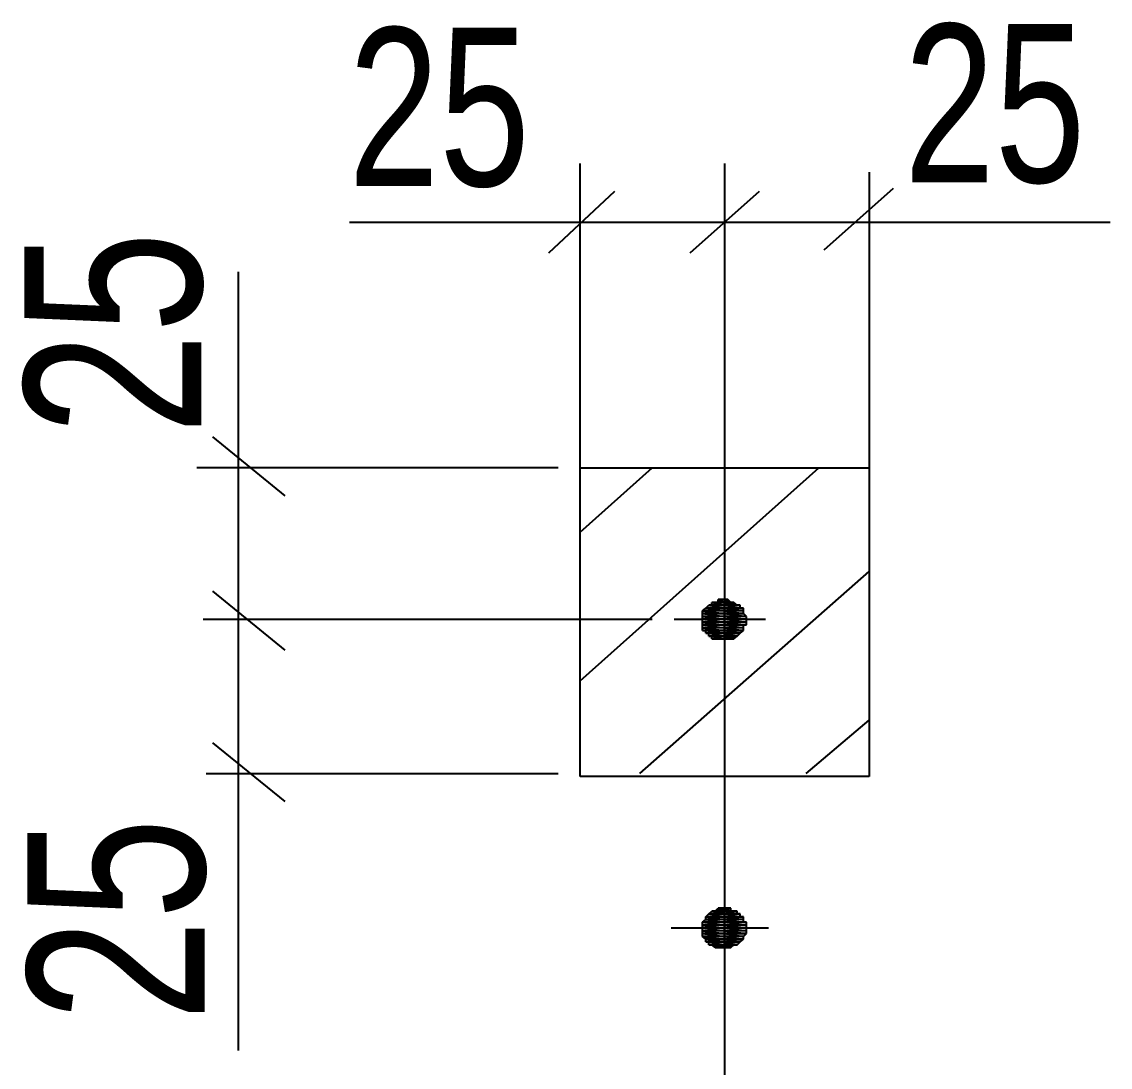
# Model space of a CAD drawing. Header units: millimetres. Extents: x -228 to 366, y -210 to 210.
# Drawn here: x 83.69 to 97.8, y -178.66 to -165.11 of the extents above; entities that cross this region are included whole.
import ezdxf

# ---------------------------------------------------------------- set-up
doc = ezdxf.new("R2010")
doc.units = ezdxf.units.MM
doc.styles.add('Arial Narrow', font='ARIALN.TTF', dxfattribs={"height": 0.2})

# ---------------------------------------------------------------- blocks, each defined once
blk = doc.blocks.new('0_TCM_4503_AIVD_AD_NOTE_BLOCK-43705034-64042')
at = {"linetype": 'Continuous'}
for points in [[(92.802, -172.637), (92.965, -172.673), (92.925, -172.637)], [(92.802, -172.673), (92.965, -172.673), (92.802, -172.637)], [(92.517, -172.746), (92.802, -172.746), (92.558, -172.709)], [(92.558, -172.709), (92.802, -172.709), (92.599, -172.673)], [(92.558, -172.709), (92.802, -172.746), (92.802, -172.709)], [(92.599, -172.673), (92.802, -172.709), (92.802, -172.673)], [(92.802, -172.782), (93.088, -172.819), (93.047, -172.782)], [(92.802, -172.819), (93.088, -172.819), (92.802, -172.782)], [(92.802, -173), (93.006, -173.037), (93.047, -173)], [(92.802, -173.037), (93.006, -173.037), (92.802, -173)], [(92.802, -173.037), (92.965, -173.073), (93.006, -173.037)], [(92.802, -173.073), (92.965, -173.073), (92.802, -173.037)], [(92.802, -173.073), (92.925, -173.11), (92.965, -173.073)], [(92.802, -173.11), (92.925, -173.11), (92.802, -173.073)], [(92.68, -176.639), (92.802, -176.639), (92.721, -176.603)], [(92.721, -176.603), (92.802, -176.639), (92.802, -176.603)], [(92.558, -176.712), (92.802, -176.712), (92.599, -176.676)], [(92.599, -176.676), (92.802, -176.676), (92.639, -176.639)], [(92.599, -176.676), (92.802, -176.712), (92.802, -176.676)], [(92.639, -176.639), (92.68, -176.639), (92.802, -176.639)], [(92.639, -176.639), (92.802, -176.676), (92.802, -176.639)], [(92.517, -176.785), (92.802, -176.785), (92.558, -176.749)], [(92.558, -176.749), (92.802, -176.785), (92.802, -176.749)], [(92.517, -176.967), (92.802, -177.003), (92.802, -176.967)], [(92.558, -177.003), (92.802, -177.003), (92.517, -176.967)], [(92.802, -176.93), (93.047, -176.967), (93.088, -176.93)], [(92.802, -176.967), (93.047, -176.967), (92.802, -176.93)], [(92.802, -177.003), (93.006, -177.04), (93.047, -177.003)], [(92.802, -177.04), (93.006, -177.04), (92.802, -177.003)], [(92.639, -177.076), (92.802, -177.112), (92.802, -177.076)], [(92.68, -177.112), (92.802, -177.112), (92.639, -177.076)], [(92.721, -177.112), (92.68, -177.112), (92.802, -177.112)], [(92.802, -177.04), (92.965, -177.076), (93.006, -177.04)], [(92.802, -177.076), (92.965, -177.076), (92.802, -177.04)], [(92.802, -177.076), (92.884, -177.112), (92.925, -177.076)], [(92.802, -177.112), (92.884, -177.112), (92.802, -177.076)]]:
    blk.add_hatch(color=7, dxfattribs=at).paths.add_polyline_path(points)
at = {"color": 7, "linetype": 'Continuous'}
for p, q in [((90.928, -170.89), (90.928, -166.943)), ((92.802, -166.943), (92.802, -177.46)), ((94.677, -167.058), (94.677, -170.89)), ((94.988, -167.268), (94.091, -168.068)), ((91.376, -167.307), (90.521, -168.108)), ((93.251, -167.307), (92.354, -168.108)), ((87.939, -167.703), (97.805, -167.703)), ((86.495, -168.347), (86.495, -178.447)), ((86.161, -170.49), (87.098, -171.254)), ((90.643, -170.89), (85.957, -170.89)), ((90.928, -170.89), (94.677, -170.89)), ((90.928, -174.893), (90.928, -170.89)), ((90.928, -171.727), (91.865, -170.89)), ((90.928, -173.655), (94.025, -170.89)), ((94.677, -170.89), (94.677, -174.893)), ((92.802, -172.2), (92.802, -185.518)), ((91.702, -174.856), (94.677, -172.236)), ((86.161, -172.491), (87.098, -173.255)), ((92.802, -172.637), (92.639, -172.637)), ((92.639, -172.637), (92.68, -172.637)), ((92.802, -172.637), (92.639, -172.637)), ((92.639, -172.637), (92.802, -172.673)), ((92.639, -172.637), (92.802, -172.673)), ((92.639, -172.673), (92.639, -172.637)), ((92.721, -172.637), (92.68, -172.637)), ((92.68, -172.637), (92.802, -172.637)), ((92.802, -172.637), (92.68, -172.637)), ((92.68, -172.637), (92.802, -172.637)), ((92.68, -172.637), (92.802, -172.637)), ((92.802, -172.6), (92.721, -172.6)), ((92.721, -172.6), (92.762, -172.6)), ((92.802, -172.6), (92.721, -172.6)), ((92.721, -172.6), (92.802, -172.637)), ((92.721, -172.6), (92.802, -172.637)), ((92.721, -172.637), (92.721, -172.6)), ((92.802, -172.637), (92.721, -172.637)), ((92.802, -172.637), (92.721, -172.637)), ((92.721, -172.637), (92.802, -172.637)), ((92.802, -172.637), (92.721, -172.637)), ((92.762, -172.6), (92.802, -172.6)), ((92.802, -172.6), (92.762, -172.6)), ((92.762, -172.6), (92.802, -172.6)), ((92.762, -172.6), (92.802, -172.6)), ((92.802, -172.6), (92.762, -172.6)), ((92.802, -172.637), (92.802, -172.6)), ((92.802, -172.6), (92.843, -172.6)), ((92.843, -172.6), (92.802, -172.6)), ((92.843, -172.6), (92.802, -172.6)), ((92.802, -172.6), (92.843, -172.6)), ((92.843, -172.6), (92.802, -172.6)), ((92.802, -172.6), (92.884, -172.637)), ((92.802, -172.6), (92.884, -172.637)), ((92.802, -172.637), (92.802, -172.6)), ((92.802, -172.673), (92.802, -172.637)), ((92.884, -172.637), (92.802, -172.637)), ((92.884, -172.637), (92.802, -172.637)), ((92.802, -172.637), (92.884, -172.637)), ((92.802, -172.637), (92.884, -172.637)), ((92.884, -172.637), (92.802, -172.637)), ((92.925, -172.637), (92.802, -172.637)), ((92.802, -172.637), (92.925, -172.637)), ((92.925, -172.637), (92.802, -172.637)), ((92.802, -172.637), (92.884, -172.637)), ((92.925, -172.637), (92.802, -172.637)), ((92.802, -172.637), (92.965, -172.673)), ((92.802, -172.637), (92.965, -172.673)), ((92.802, -172.673), (92.802, -172.637)), ((92.884, -172.637), (92.843, -172.6)), ((92.884, -172.637), (92.925, -172.637)), ((92.965, -172.673), (92.925, -172.637)), ((92.517, -172.746), (92.558, -172.709)), ((92.802, -172.746), (92.517, -172.746)), ((92.802, -172.746), (92.517, -172.746)), ((92.517, -172.746), (92.802, -172.782)), ((92.517, -172.746), (92.802, -172.782)), ((92.517, -172.782), (92.517, -172.746)), ((92.802, -172.782), (92.517, -172.782)), ((92.802, -172.782), (92.517, -172.782)), ((92.517, -172.782), (92.802, -172.782)), ((92.517, -172.782), (92.802, -172.782)), ((92.802, -172.782), (92.517, -172.782)), ((92.802, -172.782), (92.517, -172.782)), ((92.517, -172.782), (92.802, -172.819)), ((92.517, -172.782), (92.802, -172.819)), ((92.517, -172.819), (92.517, -172.782)), ((92.558, -172.709), (92.599, -172.673)), ((92.802, -172.709), (92.558, -172.709)), ((92.802, -172.709), (92.558, -172.709)), ((92.558, -172.709), (92.802, -172.709)), ((92.558, -172.709), (92.802, -172.709)), ((92.802, -172.709), (92.558, -172.709)), ((92.802, -172.709), (92.558, -172.709)), ((92.558, -172.709), (92.802, -172.746)), ((92.558, -172.709), (92.802, -172.746)), ((92.639, -172.673), (92.599, -172.673)), ((92.599, -172.673), (92.802, -172.673)), ((92.802, -172.673), (92.599, -172.673)), ((92.599, -172.673), (92.802, -172.673)), ((92.802, -172.673), (92.599, -172.673)), ((92.599, -172.673), (92.802, -172.673)), ((92.802, -172.673), (92.599, -172.673)), ((92.599, -172.673), (92.802, -172.709)), ((92.599, -172.673), (92.802, -172.709)), ((92.802, -172.673), (92.639, -172.673)), ((92.802, -172.673), (92.639, -172.673)), ((92.639, -172.673), (92.802, -172.673)), ((92.802, -172.673), (92.639, -172.673)), ((92.802, -172.709), (92.802, -172.673)), ((92.965, -172.673), (92.802, -172.673)), ((92.965, -172.673), (92.802, -172.673)), ((92.802, -172.673), (92.965, -172.673)), ((92.802, -172.673), (92.965, -172.673)), ((92.965, -172.673), (92.802, -172.673)), ((93.006, -172.673), (92.802, -172.673)), ((92.802, -172.673), (93.006, -172.673)), ((93.006, -172.673), (92.802, -172.673)), ((92.802, -172.673), (92.965, -172.673)), ((93.006, -172.673), (92.802, -172.673)), ((92.802, -172.673), (93.006, -172.709)), ((92.802, -172.673), (93.006, -172.709)), ((92.802, -172.709), (92.802, -172.673)), ((92.802, -172.746), (92.802, -172.709)), ((93.006, -172.709), (92.802, -172.709)), ((93.047, -172.709), (92.802, -172.709)), ((92.802, -172.709), (93.047, -172.709)), ((93.047, -172.709), (92.802, -172.709)), ((92.802, -172.709), (93.006, -172.709)), ((93.047, -172.709), (92.802, -172.709)), ((92.802, -172.709), (93.047, -172.746)), ((92.802, -172.709), (93.047, -172.746)), ((92.802, -172.746), (92.802, -172.709)), ((92.802, -172.782), (92.802, -172.746)), ((93.047, -172.746), (92.802, -172.746)), ((93.047, -172.746), (92.802, -172.746)), ((92.802, -172.746), (93.047, -172.782)), ((92.802, -172.746), (93.047, -172.782)), ((92.802, -172.782), (92.802, -172.746)), ((92.802, -172.819), (92.802, -172.782)), ((93.047, -172.782), (92.802, -172.782)), ((93.047, -172.782), (92.802, -172.782)), ((92.802, -172.782), (93.047, -172.782)), ((92.802, -172.782), (93.047, -172.782)), ((93.047, -172.782), (92.802, -172.782)), ((93.047, -172.782), (92.802, -172.782)), ((92.802, -172.782), (93.088, -172.819)), ((92.802, -172.782), (93.088, -172.819)), ((92.802, -172.819), (92.802, -172.782)), ((92.965, -172.673), (93.006, -172.673)), ((93.006, -172.709), (93.006, -172.673)), ((93.006, -172.709), (93.047, -172.709)), ((93.047, -172.746), (93.047, -172.709)), ((93.047, -172.782), (93.047, -172.746)), ((93.088, -172.819), (93.047, -172.782)), ((86.039, -172.855), (91.865, -172.855)), ((92.15, -172.855), (93.332, -172.855)), ((92.802, -172.819), (92.517, -172.819)), ((92.802, -172.819), (92.517, -172.819)), ((92.517, -172.819), (92.802, -172.855)), ((92.517, -172.819), (92.802, -172.855)), ((92.517, -172.855), (92.517, -172.819)), ((92.802, -172.855), (92.517, -172.855)), ((92.802, -172.855), (92.517, -172.855)), ((92.517, -172.855), (92.802, -172.855)), ((92.517, -172.855), (92.802, -172.855)), ((92.802, -172.855), (92.517, -172.855)), ((92.802, -172.855), (92.517, -172.855)), ((92.517, -172.855), (92.802, -172.891)), ((92.517, -172.855), (92.802, -172.891)), ((92.517, -172.891), (92.517, -172.855)), ((92.802, -172.891), (92.517, -172.891)), ((92.802, -172.891), (92.517, -172.891)), ((92.517, -172.891), (92.802, -172.928)), ((92.517, -172.891), (92.802, -172.928)), ((92.517, -172.928), (92.517, -172.891)), ((92.802, -172.928), (92.517, -172.928)), ((92.802, -172.928), (92.517, -172.928)), ((92.517, -172.928), (92.802, -172.928)), ((92.517, -172.928), (92.802, -172.928)), ((92.802, -172.928), (92.517, -172.928)), ((92.802, -172.928), (92.517, -172.928)), ((92.517, -172.928), (92.802, -172.964)), ((92.517, -172.928), (92.802, -172.964)), ((92.517, -172.964), (92.517, -172.928)), ((92.802, -172.855), (92.802, -172.819)), ((93.088, -172.819), (92.802, -172.819)), ((93.088, -172.819), (92.802, -172.819)), ((92.802, -172.819), (93.088, -172.855)), ((92.802, -172.819), (93.088, -172.855)), ((92.802, -172.855), (92.802, -172.819)), ((92.802, -172.891), (92.802, -172.855)), ((93.088, -172.855), (92.802, -172.855)), ((93.088, -172.855), (92.802, -172.855)), ((92.802, -172.855), (93.088, -172.855)), ((92.802, -172.855), (93.088, -172.855)), ((93.088, -172.855), (92.802, -172.855)), ((93.088, -172.855), (92.802, -172.855)), ((92.802, -172.855), (93.088, -172.891)), ((92.802, -172.855), (93.088, -172.891)), ((92.802, -172.891), (92.802, -172.855)), ((92.802, -172.928), (92.802, -172.891)), ((93.088, -172.891), (92.802, -172.891)), ((93.088, -172.891), (92.802, -172.891)), ((92.802, -172.891), (93.088, -172.928)), ((92.802, -172.891), (93.088, -172.928)), ((92.802, -172.928), (92.802, -172.891)), ((93.047, -172.928), (92.802, -172.928)), ((92.802, -172.928), (93.088, -172.928)), ((93.047, -172.928), (92.802, -172.928)), ((92.802, -172.928), (93.047, -172.964)), ((92.802, -172.928), (93.047, -172.964)), ((92.802, -172.964), (92.802, -172.928)), ((92.802, -172.964), (92.802, -172.928)), ((93.088, -172.928), (92.802, -172.928)), ((93.047, -172.928), (92.802, -172.928)), ((92.802, -172.928), (93.047, -172.928)), ((93.088, -172.928), (93.047, -172.928)), ((93.047, -172.964), (93.047, -172.928)), ((93.088, -172.855), (93.088, -172.819)), ((93.088, -172.891), (93.088, -172.855)), ((93.088, -172.928), (93.088, -172.891)), ((92.802, -172.964), (92.517, -172.964)), ((92.802, -172.964), (92.517, -172.964)), ((92.517, -172.964), (92.802, -173)), ((92.517, -172.964), (92.802, -173)), ((92.517, -173), (92.517, -172.964)), ((92.802, -173), (92.517, -173)), ((92.802, -173), (92.517, -173)), ((92.517, -173), (92.558, -173)), ((92.517, -173), (92.802, -173)), ((92.802, -173), (92.517, -173)), ((92.558, -173), (92.802, -173)), ((92.802, -173), (92.558, -173)), ((92.558, -173), (92.802, -173.037)), ((92.558, -173), (92.802, -173.037)), ((92.558, -173.037), (92.558, -173)), ((92.802, -173.037), (92.558, -173.037)), ((92.802, -173.037), (92.558, -173.037)), ((92.558, -173.037), (92.599, -173.037)), ((92.558, -173.037), (92.802, -173.037)), ((92.802, -173.037), (92.558, -173.037)), ((92.599, -173.037), (92.802, -173.037)), ((92.802, -173.037), (92.599, -173.037)), ((92.599, -173.037), (92.802, -173.073)), ((92.599, -173.037), (92.802, -173.073)), ((92.599, -173.073), (92.599, -173.037)), ((92.802, -173.073), (92.599, -173.073)), ((92.802, -173.073), (92.599, -173.073)), ((92.599, -173.073), (92.639, -173.073)), ((92.599, -173.073), (92.802, -173.073)), ((92.802, -173.073), (92.599, -173.073)), ((92.639, -173.073), (92.802, -173.073)), ((92.802, -173.073), (92.639, -173.073)), ((92.639, -173.073), (92.802, -173.11)), ((92.639, -173.073), (92.802, -173.11)), ((92.639, -173.11), (92.639, -173.073)), ((93.047, -172.964), (92.802, -172.964)), ((93.047, -172.964), (92.802, -172.964)), ((92.802, -172.964), (93.047, -173)), ((92.802, -172.964), (93.047, -173)), ((92.802, -173), (92.802, -172.964)), ((92.802, -173), (92.802, -172.964)), ((93.047, -173), (92.802, -173)), ((93.047, -173), (92.802, -173)), ((92.802, -173), (93.047, -173)), ((92.802, -173), (93.047, -173)), ((93.047, -173), (92.802, -173)), ((93.047, -173), (92.802, -173)), ((92.802, -173), (93.006, -173.037)), ((92.802, -173), (93.006, -173.037)), ((92.802, -173.037), (92.802, -173)), ((92.802, -173.037), (92.802, -173)), ((93.006, -173.037), (92.802, -173.037)), ((93.006, -173.037), (92.802, -173.037)), ((92.802, -173.037), (93.006, -173.037)), ((92.802, -173.037), (93.006, -173.037)), ((93.006, -173.037), (92.802, -173.037)), ((93.006, -173.037), (92.802, -173.037)), ((92.802, -173.037), (92.965, -173.073)), ((92.802, -173.037), (92.965, -173.073)), ((92.802, -173.073), (92.802, -173.037)), ((92.802, -173.073), (92.802, -173.037)), ((92.965, -173.073), (92.802, -173.073)), ((92.965, -173.073), (92.802, -173.073)), ((92.802, -173.073), (92.965, -173.073)), ((92.802, -173.073), (92.965, -173.073)), ((92.965, -173.073), (92.802, -173.073)), ((92.965, -173.073), (92.802, -173.073)), ((92.802, -173.073), (92.925, -173.11)), ((92.802, -173.073), (92.925, -173.11)), ((92.802, -173.11), (92.802, -173.073)), ((92.802, -173.11), (92.802, -173.073)), ((92.925, -173.11), (92.965, -173.073)), ((92.965, -173.073), (93.006, -173.037)), ((93.006, -173.037), (93.047, -173)), ((93.047, -173), (93.047, -172.964)), ((92.802, -173.11), (92.639, -173.11)), ((92.802, -173.11), (92.639, -173.11)), ((92.639, -173.11), (92.68, -173.11)), ((92.639, -173.11), (92.802, -173.11)), ((92.802, -173.11), (92.639, -173.11)), ((92.68, -173.11), (92.802, -173.11)), ((92.802, -173.11), (92.68, -173.11)), ((92.68, -173.11), (92.802, -173.11)), ((92.68, -173.11), (92.802, -173.11)), ((92.721, -173.11), (92.68, -173.11)), ((92.802, -173.11), (92.721, -173.11)), ((92.802, -173.11), (92.721, -173.11)), ((92.721, -173.11), (92.802, -173.11)), ((92.721, -173.11), (92.802, -173.11)), ((92.802, -173.11), (92.721, -173.11)), ((92.762, -173.11), (92.721, -173.11)), ((92.721, -173.11), (92.802, -173.11)), ((92.721, -173.11), (92.802, -173.11)), ((92.802, -173.11), (92.721, -173.11)), ((92.802, -173.11), (92.762, -173.11)), ((92.762, -173.11), (92.802, -173.11)), ((92.802, -173.11), (92.762, -173.11)), ((92.925, -173.11), (92.802, -173.11)), ((92.884, -173.11), (92.802, -173.11)), ((92.802, -173.11), (92.884, -173.11)), ((92.802, -173.11), (92.884, -173.11)), ((92.884, -173.11), (92.802, -173.11)), ((92.884, -173.11), (92.802, -173.11)), ((92.802, -173.11), (92.884, -173.11)), ((92.884, -173.11), (92.802, -173.11)), ((92.802, -173.11), (92.925, -173.11)), ((92.843, -173.11), (92.802, -173.11)), ((92.802, -173.11), (92.843, -173.11)), ((92.843, -173.11), (92.802, -173.11)), ((92.802, -173.11), (92.884, -173.11)), ((92.802, -173.11), (92.843, -173.11)), ((92.843, -173.11), (92.802, -173.11)), ((92.884, -173.11), (92.843, -173.11)), ((92.925, -173.11), (92.884, -173.11)), ((93.862, -174.856), (94.677, -174.165)), ((86.161, -174.456), (87.098, -175.22)), ((86.079, -174.856), (90.643, -174.856)), ((94.677, -174.893), (90.928, -174.893)), ((92.68, -176.639), (92.721, -176.603)), ((92.802, -176.603), (92.721, -176.603)), ((92.721, -176.603), (92.762, -176.603)), ((92.802, -176.603), (92.721, -176.603)), ((92.721, -176.603), (92.802, -176.603)), ((92.802, -176.603), (92.721, -176.603)), ((92.721, -176.603), (92.802, -176.603)), ((92.802, -176.603), (92.721, -176.603)), ((92.721, -176.603), (92.802, -176.639)), ((92.721, -176.603), (92.802, -176.639)), ((92.762, -176.603), (92.802, -176.603)), ((92.802, -176.603), (92.762, -176.603)), ((92.762, -176.603), (92.802, -176.603)), ((92.762, -176.603), (92.802, -176.603)), ((92.802, -176.603), (92.762, -176.603)), ((92.884, -176.603), (92.802, -176.603)), ((92.802, -176.603), (92.843, -176.603)), ((92.884, -176.603), (92.802, -176.603)), ((92.802, -176.603), (92.884, -176.639)), ((92.802, -176.603), (92.884, -176.639)), ((92.802, -176.639), (92.802, -176.603)), ((92.802, -176.639), (92.802, -176.603)), ((92.802, -176.603), (92.843, -176.603)), ((92.843, -176.603), (92.802, -176.603)), ((92.843, -176.603), (92.802, -176.603)), ((92.802, -176.603), (92.843, -176.603)), ((92.884, -176.603), (92.802, -176.603)), ((92.802, -176.603), (92.884, -176.603)), ((92.843, -176.603), (92.884, -176.603)), ((92.884, -176.639), (92.884, -176.603)), ((92.558, -176.712), (92.599, -176.676)), ((92.802, -176.712), (92.558, -176.712)), ((92.802, -176.712), (92.558, -176.712)), ((92.558, -176.712), (92.802, -176.712)), ((92.558, -176.712), (92.802, -176.712)), ((92.802, -176.712), (92.558, -176.712)), ((92.802, -176.712), (92.558, -176.712)), ((92.558, -176.712), (92.802, -176.749)), ((92.558, -176.712), (92.802, -176.749)), ((92.558, -176.749), (92.558, -176.712)), ((92.599, -176.676), (92.639, -176.639)), ((92.802, -176.676), (92.599, -176.676)), ((92.802, -176.676), (92.599, -176.676)), ((92.599, -176.676), (92.802, -176.676)), ((92.599, -176.676), (92.802, -176.676)), ((92.802, -176.676), (92.599, -176.676)), ((92.802, -176.676), (92.599, -176.676)), ((92.599, -176.676), (92.802, -176.712)), ((92.599, -176.676), (92.802, -176.712)), ((92.68, -176.639), (92.639, -176.639)), ((92.639, -176.639), (92.802, -176.639)), ((92.802, -176.639), (92.639, -176.639)), ((92.639, -176.639), (92.802, -176.639)), ((92.802, -176.639), (92.639, -176.639)), ((92.639, -176.639), (92.802, -176.639)), ((92.802, -176.639), (92.639, -176.639)), ((92.639, -176.639), (92.802, -176.676)), ((92.639, -176.639), (92.802, -176.676)), ((92.802, -176.639), (92.68, -176.639)), ((92.802, -176.639), (92.68, -176.639)), ((92.68, -176.639), (92.802, -176.639)), ((92.802, -176.639), (92.68, -176.639)), ((92.884, -176.639), (92.802, -176.639)), ((92.925, -176.639), (92.802, -176.639)), ((92.802, -176.639), (92.925, -176.639)), ((92.925, -176.639), (92.802, -176.639)), ((92.802, -176.639), (92.884, -176.639)), ((92.965, -176.639), (92.802, -176.639)), ((92.802, -176.639), (92.965, -176.639)), ((92.965, -176.639), (92.802, -176.639)), ((92.802, -176.639), (92.925, -176.639)), ((92.965, -176.639), (92.802, -176.639)), ((92.802, -176.639), (92.965, -176.676)), ((92.802, -176.639), (92.965, -176.676)), ((92.802, -176.676), (92.802, -176.639)), ((92.802, -176.676), (92.802, -176.639)), ((92.965, -176.676), (92.802, -176.676)), ((93.006, -176.676), (92.802, -176.676)), ((92.802, -176.676), (93.006, -176.676)), ((93.006, -176.676), (92.802, -176.676)), ((92.802, -176.676), (92.965, -176.676)), ((93.006, -176.676), (92.802, -176.676)), ((92.802, -176.676), (93.006, -176.712)), ((92.802, -176.676), (93.006, -176.712)), ((92.802, -176.712), (92.802, -176.676)), ((92.802, -176.712), (92.802, -176.676)), ((93.006, -176.712), (92.802, -176.712)), ((93.047, -176.712), (92.802, -176.712)), ((92.802, -176.712), (93.047, -176.712)), ((93.047, -176.712), (92.802, -176.712)), ((92.802, -176.712), (93.006, -176.712)), ((93.047, -176.712), (92.802, -176.712)), ((92.802, -176.712), (93.047, -176.749)), ((92.802, -176.712), (93.047, -176.749)), ((92.802, -176.749), (92.802, -176.712)), ((92.802, -176.749), (92.802, -176.712)), ((92.884, -176.639), (92.925, -176.639)), ((92.925, -176.639), (92.965, -176.639)), ((92.965, -176.676), (92.965, -176.639)), ((92.965, -176.676), (93.006, -176.676)), ((93.006, -176.712), (93.006, -176.676)), ((93.006, -176.712), (93.047, -176.712)), ((93.047, -176.749), (93.047, -176.712)), ((92.11, -176.858), (93.373, -176.858)), ((92.517, -176.785), (92.558, -176.749)), ((92.802, -176.785), (92.517, -176.785)), ((92.802, -176.785), (92.517, -176.785)), ((92.517, -176.785), (92.802, -176.785)), ((92.517, -176.785), (92.802, -176.785)), ((92.802, -176.785), (92.517, -176.785)), ((92.802, -176.785), (92.517, -176.785)), ((92.517, -176.785), (92.802, -176.821)), ((92.517, -176.785), (92.802, -176.821)), ((92.517, -176.821), (92.517, -176.785)), ((92.802, -176.821), (92.517, -176.821)), ((92.802, -176.821), (92.517, -176.821)), ((92.517, -176.821), (92.802, -176.858)), ((92.517, -176.821), (92.802, -176.858)), ((92.517, -176.858), (92.517, -176.821)), ((92.802, -176.858), (92.517, -176.858)), ((92.802, -176.858), (92.517, -176.858)), ((92.517, -176.858), (92.802, -176.858)), ((92.517, -176.858), (92.802, -176.858)), ((92.802, -176.858), (92.517, -176.858)), ((92.802, -176.858), (92.517, -176.858)), ((92.517, -176.858), (92.802, -176.894)), ((92.517, -176.858), (92.802, -176.894)), ((92.517, -176.894), (92.517, -176.858)), ((92.802, -176.749), (92.558, -176.749)), ((92.802, -176.749), (92.558, -176.749)), ((92.558, -176.749), (92.802, -176.785)), ((92.558, -176.749), (92.802, -176.785)), ((93.047, -176.749), (92.802, -176.749)), ((93.047, -176.749), (92.802, -176.749)), ((92.802, -176.749), (93.047, -176.785)), ((92.802, -176.749), (93.047, -176.785)), ((92.802, -176.785), (92.802, -176.749)), ((92.802, -176.785), (92.802, -176.749)), ((93.047, -176.785), (92.802, -176.785)), ((93.088, -176.785), (92.802, -176.785)), ((92.802, -176.785), (93.088, -176.785)), ((93.088, -176.785), (92.802, -176.785)), ((92.802, -176.785), (93.047, -176.785)), ((93.088, -176.785), (92.802, -176.785)), ((92.802, -176.785), (93.088, -176.821)), ((92.802, -176.821), (92.802, -176.785)), ((92.802, -176.785), (93.088, -176.821)), ((92.802, -176.821), (92.802, -176.785)), ((92.802, -176.858), (92.802, -176.821)), ((93.088, -176.821), (92.802, -176.821)), ((93.088, -176.821), (92.802, -176.821)), ((92.802, -176.821), (93.088, -176.858)), ((92.802, -176.821), (93.088, -176.858)), ((92.802, -176.858), (92.802, -176.821)), ((92.802, -176.894), (92.802, -176.858)), ((93.088, -176.858), (92.802, -176.858)), ((93.088, -176.858), (92.802, -176.858)), ((92.802, -176.858), (93.088, -176.858)), ((92.802, -176.858), (93.088, -176.858)), ((93.088, -176.858), (92.802, -176.858)), ((93.088, -176.858), (92.802, -176.858)), ((92.802, -176.858), (93.088, -176.894)), ((92.802, -176.858), (93.088, -176.894)), ((92.802, -176.894), (92.802, -176.858)), ((93.047, -176.785), (93.047, -176.749)), ((93.047, -176.785), (93.088, -176.785)), ((93.088, -176.821), (93.088, -176.785)), ((93.088, -176.858), (93.088, -176.821)), ((93.088, -176.894), (93.088, -176.858)), ((92.802, -176.894), (92.517, -176.894)), ((92.802, -176.894), (92.517, -176.894)), ((92.517, -176.894), (92.802, -176.93)), ((92.517, -176.894), (92.802, -176.93)), ((92.517, -176.93), (92.517, -176.894)), ((92.802, -176.93), (92.517, -176.93)), ((92.802, -176.93), (92.517, -176.93)), ((92.517, -176.93), (92.802, -176.93)), ((92.517, -176.93), (92.802, -176.93)), ((92.802, -176.93), (92.517, -176.93)), ((92.802, -176.93), (92.517, -176.93)), ((92.517, -176.93), (92.802, -176.967)), ((92.517, -176.93), (92.802, -176.967)), ((92.517, -176.967), (92.517, -176.93)), ((92.802, -176.967), (92.517, -176.967)), ((92.802, -176.967), (92.517, -176.967)), ((92.517, -176.967), (92.802, -177.003)), ((92.517, -176.967), (92.802, -177.003)), ((92.558, -177.003), (92.517, -176.967)), ((92.802, -177.003), (92.558, -177.003)), ((92.802, -177.003), (92.558, -177.003)), ((92.558, -177.003), (92.802, -177.003)), ((92.558, -177.003), (92.802, -177.003)), ((92.802, -177.003), (92.558, -177.003)), ((92.802, -177.003), (92.558, -177.003)), ((92.558, -177.003), (92.802, -177.04)), ((92.558, -177.003), (92.802, -177.04)), ((92.558, -177.04), (92.558, -177.003)), ((92.802, -176.93), (92.802, -176.894)), ((93.088, -176.894), (92.802, -176.894)), ((93.088, -176.894), (92.802, -176.894)), ((92.802, -176.894), (93.088, -176.93)), ((92.802, -176.894), (93.088, -176.93)), ((92.802, -176.93), (92.802, -176.894)), ((92.802, -176.967), (92.802, -176.93)), ((93.088, -176.93), (92.802, -176.93)), ((93.088, -176.93), (92.802, -176.93)), ((92.802, -176.93), (93.088, -176.93)), ((92.802, -176.93), (93.088, -176.93)), ((93.088, -176.93), (92.802, -176.93)), ((93.088, -176.93), (92.802, -176.93)), ((92.802, -176.93), (93.047, -176.967)), ((92.802, -176.93), (93.047, -176.967)), ((92.802, -176.967), (92.802, -176.93)), ((92.802, -177.003), (92.802, -176.967)), ((93.047, -176.967), (92.802, -176.967)), ((93.047, -176.967), (92.802, -176.967)), ((92.802, -176.967), (93.047, -177.003)), ((92.802, -176.967), (93.047, -177.003)), ((92.802, -177.003), (92.802, -176.967)), ((92.802, -177.04), (92.802, -177.003)), ((93.047, -177.003), (92.802, -177.003)), ((93.047, -177.003), (92.802, -177.003)), ((92.802, -177.003), (93.047, -177.003)), ((92.802, -177.003), (93.047, -177.003)), ((93.047, -177.003), (92.802, -177.003)), ((93.047, -177.003), (92.802, -177.003)), ((92.802, -177.003), (93.006, -177.04)), ((92.802, -177.003), (93.006, -177.04)), ((92.802, -177.04), (92.802, -177.003)), ((93.006, -177.04), (93.047, -177.003)), ((93.047, -176.967), (93.088, -176.93)), ((93.047, -177.003), (93.047, -176.967)), ((93.088, -176.93), (93.088, -176.894)), ((92.802, -177.04), (92.558, -177.04)), ((92.802, -177.04), (92.558, -177.04)), ((92.558, -177.04), (92.599, -177.04)), ((92.558, -177.04), (92.802, -177.04)), ((92.802, -177.04), (92.558, -177.04)), ((92.599, -177.04), (92.802, -177.04)), ((92.802, -177.04), (92.599, -177.04)), ((92.599, -177.04), (92.802, -177.076)), ((92.599, -177.04), (92.802, -177.076)), ((92.599, -177.076), (92.599, -177.04)), ((92.802, -177.076), (92.599, -177.076)), ((92.802, -177.076), (92.599, -177.076)), ((92.599, -177.076), (92.639, -177.076)), ((92.599, -177.076), (92.802, -177.076)), ((92.802, -177.076), (92.599, -177.076)), ((92.639, -177.076), (92.802, -177.076)), ((92.802, -177.076), (92.639, -177.076)), ((92.639, -177.076), (92.802, -177.076)), ((92.802, -177.076), (92.639, -177.076)), ((92.639, -177.076), (92.802, -177.076)), ((92.802, -177.076), (92.639, -177.076)), ((92.639, -177.076), (92.802, -177.112)), ((92.639, -177.076), (92.802, -177.112)), ((92.68, -177.112), (92.639, -177.076)), ((92.802, -177.112), (92.68, -177.112)), ((92.802, -177.112), (92.68, -177.112)), ((92.68, -177.112), (92.721, -177.112)), ((92.68, -177.112), (92.802, -177.112)), ((92.802, -177.112), (92.68, -177.112)), ((92.721, -177.112), (92.802, -177.112)), ((92.802, -177.112), (92.721, -177.112)), ((92.721, -177.112), (92.802, -177.112)), ((92.802, -177.112), (92.721, -177.112)), ((92.721, -177.112), (92.802, -177.112)), ((92.721, -177.112), (92.802, -177.112)), ((92.802, -177.112), (92.721, -177.112)), ((92.762, -177.112), (92.721, -177.112)), ((92.721, -177.112), (92.802, -177.112)), ((92.802, -177.112), (92.762, -177.112)), ((92.762, -177.112), (92.802, -177.112)), ((92.802, -177.112), (92.762, -177.112)), ((92.802, -177.076), (92.802, -177.04)), ((93.006, -177.04), (92.802, -177.04)), ((93.006, -177.04), (92.802, -177.04)), ((92.802, -177.04), (93.006, -177.04)), ((92.802, -177.04), (93.006, -177.04)), ((93.006, -177.04), (92.802, -177.04)), ((93.006, -177.04), (92.802, -177.04)), ((92.802, -177.04), (92.965, -177.076)), ((92.802, -177.04), (92.965, -177.076)), ((92.802, -177.076), (92.802, -177.04)), ((92.802, -177.112), (92.802, -177.076)), ((92.965, -177.076), (92.802, -177.076)), ((92.965, -177.076), (92.802, -177.076)), ((92.802, -177.076), (92.965, -177.076)), ((92.802, -177.076), (92.965, -177.076)), ((92.965, -177.076), (92.802, -177.076)), ((92.925, -177.076), (92.802, -177.076)), ((92.802, -177.076), (92.925, -177.076)), ((92.925, -177.076), (92.802, -177.076)), ((92.802, -177.076), (92.965, -177.076)), ((92.925, -177.076), (92.802, -177.076)), ((92.802, -177.076), (92.884, -177.112)), ((92.802, -177.076), (92.884, -177.112)), ((92.802, -177.112), (92.802, -177.076)), ((92.884, -177.112), (92.802, -177.112)), ((92.884, -177.112), (92.802, -177.112)), ((92.802, -177.112), (92.884, -177.112)), ((92.802, -177.112), (92.884, -177.112)), ((92.884, -177.112), (92.802, -177.112)), ((92.843, -177.112), (92.802, -177.112)), ((92.802, -177.112), (92.843, -177.112)), ((92.843, -177.112), (92.802, -177.112)), ((92.802, -177.112), (92.884, -177.112)), ((92.802, -177.112), (92.843, -177.112)), ((92.843, -177.112), (92.802, -177.112)), ((92.884, -177.112), (92.843, -177.112)), ((92.884, -177.112), (92.925, -177.076)), ((92.965, -177.076), (92.925, -177.076)), ((92.965, -177.076), (93.006, -177.04))]:
    blk.add_line(p, q, dxfattribs=at)
at = {"color": 7, "linetype": 'Continuous', "style": 'Arial Narrow', "width": 0.9}
for p in [(87.926, -167.235), (95.131, -167.188)]:
    blk.add_text('25', height=2.051, dxfattribs=at).set_placement(p)
for p in [(86.018, -170.46), (86.058, -178.065)]:
    blk.add_text('25', height=2.2966, rotation=90, dxfattribs=at).set_placement(p)

msp = doc.modelspace()

# ---------------------------------------------------------------- block references
msp.add_blockref('0_TCM_4503_AIVD_AD_NOTE_BLOCK-43705034-64042', (0, 0))

doc.saveas('drawing.dxf')
